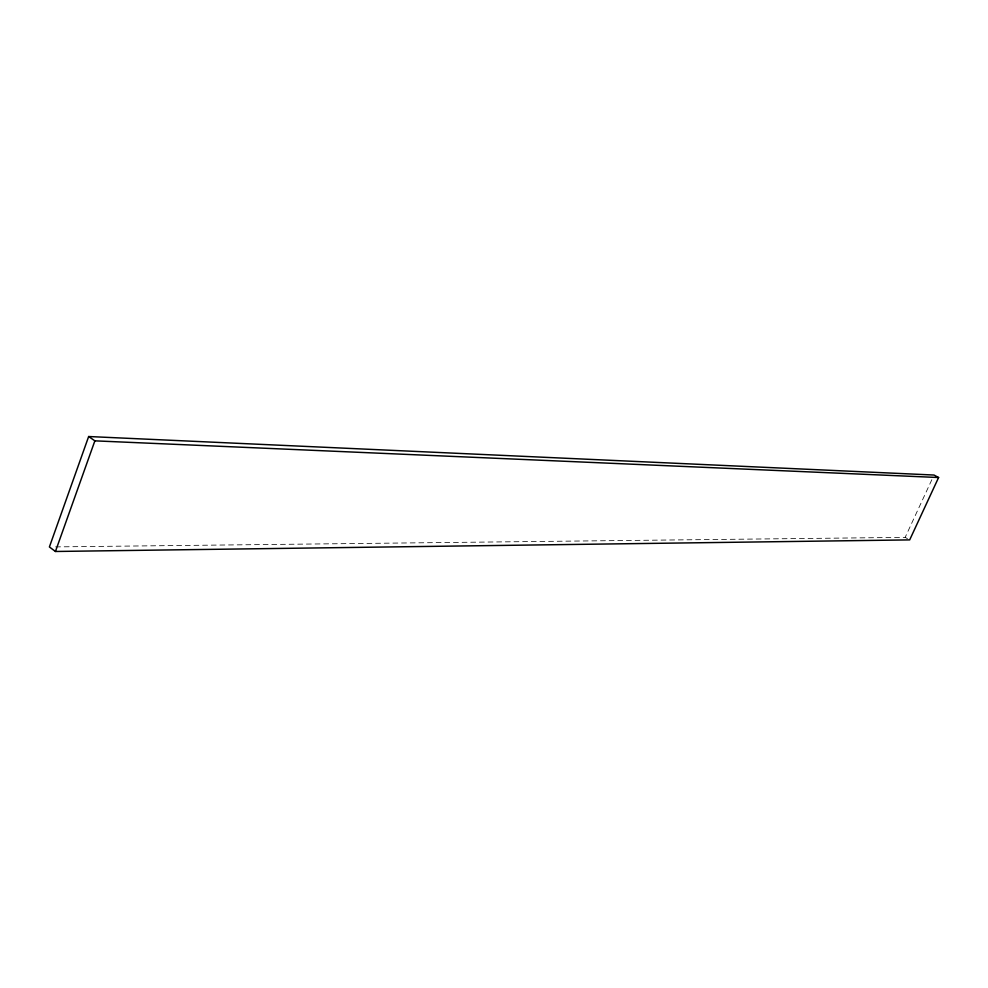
<?xml version="1.0" encoding="UTF-8"?>
<svg xmlns="http://www.w3.org/2000/svg" width="988" height="988" viewBox="0 0 988 988"><rect width="100%" height="100%" fill="white"/><g stroke="black" fill="none" stroke-linecap="round" stroke-linejoin="round"><path stroke-width="0.74" stroke-dasharray="4.94 3.71" d="M55.563 546.895L905.169 537.361L933.364 476.426M905.169 537.361L907.429 538.621"/><path stroke-width="1.48" d="M88.661 436.523L49.4 546.957L55.439 551.477L909.689 539.893L938.6 477.525L934.006 475.043L88.661 436.523L94.873 440.846L938.6 477.525M55.439 551.477L94.873 440.846"/></g></svg>
